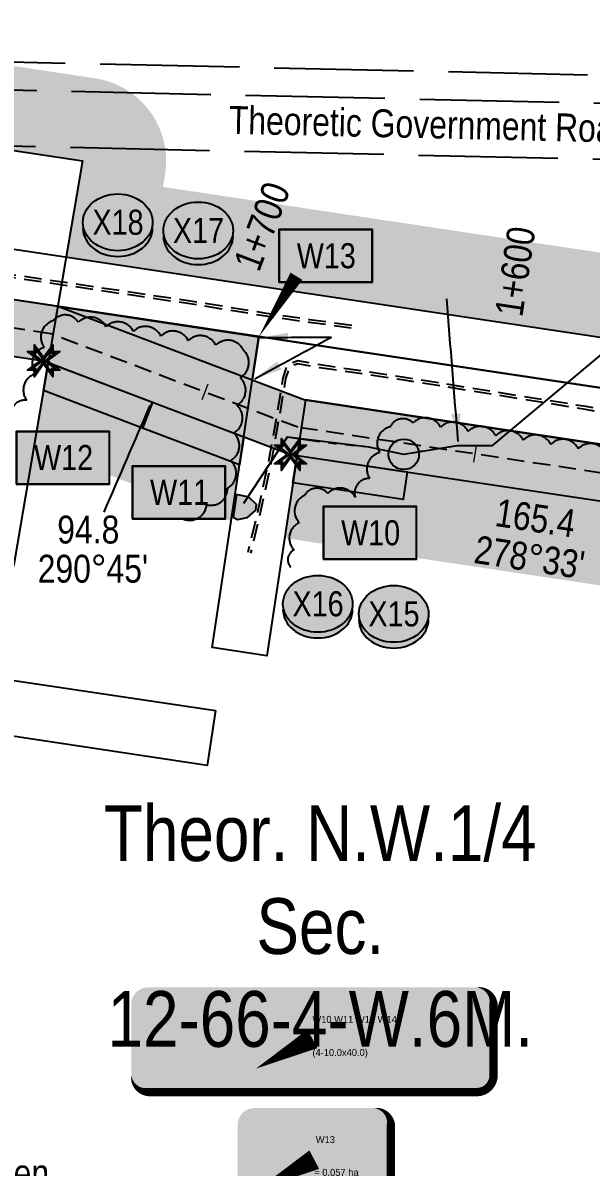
# Model space of a CAD drawing. Extents: x 399452 to 415540, y 6060435 to 6067869.
# Drawn here: x 405097.5 to 405301.5, y 6062609.6 to 6063020.2 of the extents above; entities that cross this region are included whole.
import ezdxf
from ezdxf.enums import TextEntityAlignment as Align

# ---------------------------------------------------------------- set-up
doc = ezdxf.new("R2018")
doc.units = 0
doc.header["$LTSCALE"] = 5
doc.header["$PDSIZE"] = 0.5
for name, pattern in [('0', [1, 1, 0]), ('foc-TIELINE', [1.875, 1.25, -0.625]), ('foc-TOPO-ephemeral', [6.25, 3.125, -0.625, 0.625, -0.625, 0.625, -0.625]), ('foc-UNSURVEYED', [12.5, 10, -2.5]), ('UG_PIPE', [1.875, 1.25, -0.625])]:
    doc.linetypes.add(name, pattern=pattern)
doc.layers.get('Defpoints').update_dxf_attribs({"color": 9})
for name, color, linetype in [('AS-PIPE-UG', 44, 'UG_PIPE'), ('AS-UNDERLAY-H', 141, 'Continuous'), ('C-RW', 13, 'Continuous'), ('C-SYMBOL', 7, 'Continuous'), ('F-RW', 190, 'Continuous'), ('L-BD', 7, 'Continuous'), ('L-BD1', 253, 'Continuous'), ('L-MON', 1, 'Continuous'), ('L-ROAD-T', 7, 'Continuous'), ('L-USEC', 7, 'foc-UNSURVEYED'), ('P-BUFFER-H 30m', 51, 'Continuous'), ('P-CROSSINGS', 250, 'Continuous'), ('P-PROPOSED', 10, 'Continuous'), ('P-PROPOSED-H', 21, 'Continuous'), ('P-TEMP-BLOCKS', 250, 'Continuous'), ('P-TEMP-H', 41, 'Continuous'), ('P-TEMP_LOG DECK', 46, 'Continuous'), ('P-TEMP_WORKSPACE', 46, 'Continuous'), ('T-BUSH', 110, '0'), ('T-DRAW', 143, 'foc-TOPO-ephemeral'), ('T-TIE', 201, 'foc-TIELINE'), ('T-WATER-T', 170, 'Continuous')]:
    doc.layers.add(name, color=color, linetype=linetype)
doc.layers.add('C-RW-T', color=13, linetype='Continuous', lineweight=9)
doc.layers.add('T-TIE-T', color=201, linetype='Continuous', lineweight=18)
doc.styles.add('175L', font='ARIALN.TTF', dxfattribs={"height": 20})
doc.styles.add('80CG', font='ARIALN.TTF', dxfattribs={"height": 10})
doc.styles.add('80L', font='ARIALN.TTF', dxfattribs={"height": 10})
doc.styles.add('Crossing', font='ARIALN.TTF', dxfattribs={"height": 10})
doc.styles.add('foc-LtypeFont', font='ARIALN.TTF', dxfattribs={"height": 7.349999999999999})
doc.styles.get("Standard").update_dxf_attribs({"font": 'ARIALN.TTF'})
doc.linetypes.add('foc-TOPO-flowdirection-NOLINE', pattern='A,0,[">",foc-LtypeFont,S=0.3,R=0,X=0,Y=-0.945],-20,[">",foc-LtypeFont,S=0.3,R=0,X=0,Y=-0.945],0', length=20)
doc.dimstyles.new('Compass 5 000', dxfattribs={"dimscale": 5, "dimtxt": 9, "dimasz": 2, "dimexe": 0.2, "dimexo": 0.0625, "dimgap": 0.5, "dimtad": 0, "dimtih": 1, "dimtoh": 1, "dimzin": 0, "dimdsep": 46, "dimtxsty": '80CG', "dimcen": 0.1, "dimse1": 1, "dimse2": 1, "dimclrd": 256, "dimclrt": 256, "dimaunit": 1, "dimadec": 4, "dimazin": 0, "dimtfac": 0.06, "dimtofl": 0, "dimtmove": 0, "dimatfit": 1, "dimfxl": 0.2, "dimtolj": 1, "dimtzin": 0, "dimlwd": -1, "dimarcsym": 0})

# ---------------------------------------------------------------- blocks, each defined once
blk = doc.blocks.new('*D67')
at = {"layer": 'C-RW-T', "transparency": 16777216}
for p, q in [((404967.4228764493, 6062611.398183337), (404957.7858800392, 6062614.068071011)), ((405005.9778515955, 6062600.716696229), (405042.1391389915, 6062590.698369834)), ((405042.1391389915, 6062590.698369834), (405052.1391389915, 6062590.698369834))]:
    blk.add_line(p, q, dxfattribs=at)
for points in [[(404967.8678577284, 6062613.004349407), (404966.9778951702, 6062609.792017269), (404977.0598728594, 6062608.728295663)], [(405006.4228328746, 6062602.322862298), (405005.5328703164, 6062599.11053016), (404996.3408551854, 6062603.386583903)]]:
    blk.add_solid(points, dxfattribs=at)
at = {"layer": 'Defpoints', "color": 0, "transparency": 16777216}
for p in [(405013.5469486844, 6062740.428899451), (405032.8279310106, 6062735.087187692), (404996.3408551854, 6062603.386583903)]:
    blk.add_point(p, dxfattribs=at)
at = {"layer": 'C-RW-T', "transparency": 16777216, "insert": (405091.6752917883, 6062590.698369834), "char_height": 10, "attachment_point": 5, "style": '80CG'}
blk.add_mtext('\\A1;Veren\\P20.00 P/L R/W\\PPLA 160828', dxfattribs=at)
blk = doc.blocks.new('Temp_Area_Small_Pink')
at = {"true_color": 0xff8aff}
h = blk.add_hatch(color=211, dxfattribs=at)
h.dxf.hatch_style = 1
h.paths.add_polyline_path([(-16.82711371331243, -9.436567862801894), (16.33187767662457, -9.436567862801894), (16.33187767662457, 9.053714016554295), (-16.82711371331243, 9.053714016554295)])
at = {"color": 250}
for points in [[(-17.02711371331247, -9.636567862801712), (16.53187767662462, -9.636567862801712), (16.53187767662462, 9.253714016554113), (-17.02711371331247, 9.253714016554113)], [(-16.92711371331245, -9.536567862801803), (16.43187767662459, -9.536567862801803), (16.43187767662459, 9.153714016554204), (-16.92711371331245, 9.153714016554204)]]:
    blk.add_lwpolyline(points, close=True, dxfattribs=at)
at = {"color": 250, "style": '80L'}
blk.add_attdef('TEMPORARY', text='', height=9, dxfattribs=at).set_placement((0.001048257894581184, -0.1484938545327168), align=Align.MIDDLE_CENTER)
blk = doc.blocks.new('xing2')
h = blk.add_hatch(color=50)
h.dxf.hatch_style = 1
edge = h.paths.add_edge_path()
edge.add_ellipse((0, 0), major_axis=(-12.5, 0), ratio=0.8162973455633619, start_angle=0, end_angle=360)
h = blk.add_hatch(color=250)
h.dxf.hatch_style = 1
edge = h.paths.add_edge_path()
edge.add_ellipse((0, -2.047489049626165), major_axis=(-12.5, 0), ratio=0.8162973455633619, start_angle=0, end_angle=180)
edge.add_line((12.5, -2.047489049626165), (12.5, 0))
edge.add_ellipse((0, 0), major_axis=(-12.5, 0), ratio=0.8162973455633619, start_angle=0, end_angle=180, ccw=False)
edge.add_line((-12.5, 0), (-12.5, -2.047489049626165))
at = {"color": 250}
blk.add_ellipse((0, 0), major_axis=(-12.5, 0), ratio=0.8162973455633619, dxfattribs=at)
blk.add_ellipse((0, -2.047489049626165), major_axis=(-12.5, 0), ratio=0.8162973455633619, start_param=0, end_param=3.141592653589793, dxfattribs=at)
at = {"color": 250, "style": 'Crossing'}
blk.add_attdef('CROSSING', text='', height=9, dxfattribs=at).set_placement((0.08916442567715421, 0.0199513138486509), align=Align.MIDDLE_CENTER)
at = {"color": 250, "style": 'Crossing', "flags": 1}
for tag, p in [('OWNER', (0.08916442567715421, -12.49201765665748)), ('DESCRIPTION', (0.08916442567715421, -25.770021277247)), ('LOCATION', (0.08916442567715421, -39.30337514164421)), ('DWG_REF', (0.08916442567715421, -52.83672900604233))]:
    blk.add_attdef(tag, text='', height=9, dxfattribs=at).set_placement(p, align=Align.MIDDLE_CENTER)
blk = doc.blocks.new('*U200')
at = {"true_color": 0xff8aff}
h = blk.add_hatch(color=211, dxfattribs=at)
edge = h.paths.add_edge_path()
edge.add_line((-58.99999999999997, -19.08441419171684), (58.99999999999997, -19.08441419171684))
edge.add_arc((58.99999999999997, -13.08441419171684), 6, 270, 360)
edge.add_line((64.99999999999997, -13.08441419171684), (64.99999999999997, 12.5))
edge.add_arc((58.99999999999997, 12.5), 6, 0, 90)
edge.add_line((58.99999999999997, 18.5), (-58.99999999999997, 18.5))
edge.add_arc((-58.99999999999997, 12.5), 6, 90, 180)
edge.add_line((-64.99999999999997, 12.5), (-64.99999999999997, -13.08441419171684))
edge.add_arc((-58.99999999999997, -13.08441419171684), 6, 180, 270)
at = {"color": 250, "flags": 128}
blk.add_lwpolyline([(-58.99999999999997, -19.08441419171684, 3, 3, 0), (58.99999999999997, -19.08441419171684, 3, 3, 0.414213562373095), (64.99999999999997, -13.08441419171684, 3, 3, 0), (64.99999999999997, 12.5, 3, 0, 0.414213562373095), (58.99999999999997, 18.5, 0, 0, 0), (-58.99999999999997, 18.5, 0, 0, 0.414213562373095), (-64.99999999999997, 12.5, 0, 0, 0), (-64.99999999999997, -13.08441419171684, 0, 3, 0.414213562373095)], format="xyseb", close=True, dxfattribs=at)
at = {"flags": 128}
blk.add_lwpolyline([(-20.24647652182523, -10.64436184230658, 0, 7.499999999999999, 0), (-3.398394867633905e-15, 0, 0, 0, 0)], format="xyseb", dxfattribs=at)
at = {"color": 250, "lineweight": 30, "flags": 104}
blk.add_attdef('TEMP_AREA_W1', text='', height=12, dxfattribs=at).set_placement((-3.398394867633905e-15, 8.264756821857418), align=Align.MIDDLE_CENTER)
blk.add_attdef('ENTER_TEXT', text='', height=9, dxfattribs=at).set_placement((0.006139154160972993, -3.623586680490494), align=Align.TOP_CENTER)
blk = doc.blocks.new('TEMP')
h = blk.add_hatch(color=255)
h.dxf.hatch_style = 1
h.paths.add_polyline_path([(-5.274161e-10, 0.2514284397220763), (-0.6656854269836912, 1.152061669657268), (-0.6656854269836914, 0.6656854303339061), (-1.152061663105632, 0.6656854303339061), (-0.2514284404497629, 5.273253e-10), (-1.152061661774314, -0.665685419564579), (-0.6656854224511335, -0.6656854195645793), (-0.6656854224511335, -1.152061655686338), (-5.273251e-10, -0.2514284436956587), (0.6656854183820542, -1.152061663420681), (0.6656854183820542, -0.6656854208922597), (1.152061656810019, -0.6656854053035205), (0.2514284429676993, 5.273253e-10), (1.152061671303363, 0.6656854258011663), (0.6656854287749412, 0.6656854258011663), (0.6656854131859291, 1.15206166422904)])
h.paths.add_polyline_path([(0.5656854229146121, 0.8485281473411305), (0.5656854319800914, 0.5656854258011663), (0.8485281444547581, 0.5656854258011663), (0.0831890339399251, 0), (0.8485281399220186, -0.5656854150320215), (0.5656854183820542, -0.5656854240973189), (0.5656854183820542, -0.8485281365719859), (0, -0.08318903609469999), (-0.5656854224511337, -0.8485281320390644), (-0.5656854224511337, -0.5656854195645792), (-0.8485281349258001, -0.5656854195645794), (-0.0831890328488955, 0), (-0.8485281394583584, 0.5656854303339058), (-0.5656854269836913, 0.5656854303339061), (-0.5656854269836913, 0.8485281428085727), (0, 0.0831890306941206)], flags=16)
h = blk.add_hatch(color=1)
h.dxf.hatch_style = 1
h.paths.add_polyline_path([(0, 0.0831890306941205), (-0.5656854269836911, 0.8485281428085727), (-0.5656854269836912, 0.5656854303339061), (-0.8485281394583578, 0.5656854303339061), (-0.0831890328488953, -1e-16), (-0.8485281349258001, -0.5656854195645793), (-0.5656854224511337, -0.5656854195645793), (-0.5656854224511337, -0.848528132039064), (0, -0.08318903609469999), (0.5656854183820542, -0.8485281365719856), (0.5656854183820542, -0.5656854240973191), (0.8485281399220184, -0.5656854150320213), (0.0831890339399251, -1e-16), (0.8485281444547581, 0.5656854258011663), (0.5656854319800914, 0.5656854258011663), (0.5656854229146121, 0.8485281473411308)])
at = {"color": 1}
for p, q in [((-0.0831890328488953, 0), (0.0831890339399252, 0)), ((0, 0.0831890306941205), (0, -0.08318903609469999))]:
    blk.add_line(p, q, dxfattribs=at)
at = {"color": 255, "flags": 128}
blk.add_lwpolyline([(-0.251428440449763, 5.27325e-10), (-1.152061663105632, 0.6656854303339061), (-0.6656854269836914, 0.6656854303339061), (-0.6656854269836914, 1.152061669657268), (-5.274159999999999e-10, 0.2514284397220763), (0.6656854131859291, 1.15206166422904), (0.6656854287749412, 0.6656854258011663), (1.152061671303363, 0.6656854258011663), (0.2514284429676991, 5.27325e-10), (1.152061656810019, -0.6656854053035204), (0.6656854183820542, -0.6656854208922596), (0.6656854183820542, -1.152061663420681), (-5.27325e-10, -0.2514284436956586), (-0.6656854224511335, -1.152061655686338), (-0.6656854224511335, -0.6656854195645793), (-1.152061661774314, -0.6656854195645793)], close=True, dxfattribs=at)
at = {"color": 1, "flags": 128}
blk.add_lwpolyline([(-0.0831890328488953, 0), (-0.8485281394583578, 0.5656854303339061), (-0.5656854269836913, 0.5656854303339061), (-0.5656854269836913, 0.8485281428085727), (0, 0.0831890306941205), (0.5656854229146121, 0.8485281473411305), (0.5656854319800914, 0.5656854258011663), (0.8485281444547581, 0.5656854258011663), (0.0831890339399252, 0), (0.8485281399220184, -0.5656854150320214), (0.5656854183820542, -0.5656854240973189), (0.5656854183820542, -0.8485281365719856), (0, -0.08318903609469999), (-0.5656854224511335, -0.848528132039064), (-0.5656854224511335, -0.5656854195645792), (-0.8485281349258001, -0.5656854195645792)], close=True, dxfattribs=at)
blk = doc.blocks.new('water crossing')
at = {"layer": 'Defpoints'}
h = blk.add_hatch(color=6, dxfattribs=at)
h.dxf.hatch_style = 1
edge = h.paths.add_edge_path()
edge.add_arc((0, 0), 5.469614405676998, 0, 360)
at = {"layer": 'Defpoints', "color": 6}
blk.add_circle((0, 0), 5.469614405676998, dxfattribs=at)
blk = doc.blocks.new('*U114')
at = {"true_color": 0xff8aff}
h = blk.add_hatch(color=211, dxfattribs=at)
edge = h.paths.add_edge_path()
edge.add_line((-21.49999999999998, -19.08441419171684), (21.49999999999998, -19.08441419171684))
edge.add_arc((21.49999999999998, -13.08441419171684), 6, 270, 360)
edge.add_line((27.49999999999998, -13.08441419171684), (27.49999999999998, 12.5))
edge.add_arc((21.49999999999998, 12.5), 6, 0, 90)
edge.add_line((21.49999999999998, 18.5), (-21.49999999999998, 18.5))
edge.add_arc((-21.49999999999998, 12.5), 6, 90, 180)
edge.add_line((-27.49999999999998, 12.5), (-27.49999999999998, -13.08441419171684))
edge.add_arc((-21.49999999999998, -13.08441419171684), 6, 180, 270)
at = {"color": 250, "flags": 128}
blk.add_lwpolyline([(-21.49999999999998, -19.08441419171684, 3, 3, 0), (21.49999999999998, -19.08441419171684, 3, 3, 0.414213562373095), (27.49999999999998, -13.08441419171684, 3, 3, 0), (27.49999999999998, 12.5, 3, 0, 0.414213562373095), (21.49999999999998, 18.5, 0, 0, 0), (-21.49999999999998, 18.5, 0, 0, 0.414213562373095), (-27.49999999999998, 12.5, 0, 0, 0), (-27.49999999999998, -13.08441419171684, 0, 3, 0.414213562373095)], format="xyseb", close=True, dxfattribs=at)
at = {"flags": 128}
blk.add_lwpolyline([(-20.24647652182523, -10.64436184230658, 0, 7.499999999999999, 0), (-3.398394867633905e-15, 0, 0, 0, 0)], format="xyseb", dxfattribs=at)
at = {"color": 250, "lineweight": 30, "flags": 104}
blk.add_attdef('TEMP_AREA_W1', text='', height=12, dxfattribs=at).set_placement((-3.398394867633905e-15, 8.264756821857418), align=Align.MIDDLE_CENTER)
blk.add_attdef('ENTER_TEXT', text='', height=9, dxfattribs=at).set_placement((0.006139154160972993, -3.623586680490494), align=Align.TOP_CENTER)

msp = doc.modelspace()

# ---------------------------------------------------------------- hatches: boundary and pattern name
at = {"layer": 'AS-UNDERLAY-H'}
h = msp.add_hatch(color=256, dxfattribs=at)
h.dxf.hatch_style = 1
h.paths.add_polyline_path([(405174.260237277, 6062850.944012691), (405172.9879757121, 6062842.791198057), (405174.5234638078, 6062841.90373794), (405178.116780146, 6062842.6906892), (405181.1658207932, 6062845.313859943), (405181.4084827512, 6062847.352201672), (405178.6829913812, 6062849.995805535)])
at = {"layer": 'P-BUFFER-H 30m'}
h = msp.add_hatch(color=256, dxfattribs=at)
h.dxf.hatch_style = 1
edge = h.paths.add_edge_path()
edge.add_line((406106.1583904715, 6062990.361567967), (406069.4580592168, 6062960.633682127))
edge.add_line((406069.4580592168, 6062960.633682095), (406053.8272524497, 6062952.815855805))
edge.add_line((406053.8272524498, 6062952.815855805), (406017.1370155775, 6062918.939249438))
edge.add_line((406017.1370155775, 6062918.939249469), (405515.4504603241, 6062735.039784309))
edge.add_line((405515.4504603241, 6062735.039784309), (405409.0686306368, 6062875.333151164))
edge.add_line((405409.0686306369, 6062875.333151164), (405379.6300922933, 6062896.175684636))
edge.add_line((405379.6300922933, 6062896.175684604), (405113.115659989, 6062936.197249591))
edge.add_line((405113.115659989, 6062936.197249622), (405118.9786626335, 6062970.644402699))
edge.add_line((405118.9786626335, 6062970.644402699), (404932.9097662574, 6062998.640468137))
edge.add_line((404932.9097662574, 6062998.640468138), (404875.7861556656, 6062988.244312756))
edge.add_line((404875.7861556656, 6062988.244312724), (404870.4402342798, 6063017.751634614))
edge.add_line((404870.4402342798, 6063017.751634644), (404927.5403871647, 6063028.143520865))
edge.add_arc((404932.9097662559, 6062998.640468139), 29.98766999923031, 81.44341808972848, 100.31459841521882, ccw=False)
edge.add_line((404937.3715126895, 6063028.294357747), (405123.4404090656, 6063000.298292308))
edge.add_arc((405118.9786626334, 6062970.644402699), 29.98766999994072, -9.659339342141209, 81.44341809263148, ccw=False)
edge.add_line((405148.5411911816, 6062965.61277693), (405147.8090767774, 6062961.311353499))
edge.add_line((405147.8090767774, 6062961.311353499), (405384.0833084931, 6062925.830856486))
edge.add_arc((405379.6300922927, 6062896.175684605), 29.98766999960693, 54.70144358630182, 81.45989943191222, ccw=False)
edge.add_line((405396.9580794018, 6062920.650185954), (405426.3966177454, 6062899.807652483))
edge.add_arc((405409.068630637, 6062875.333151164), 29.98767000007559, 37.172360194961925, 54.70144358832761, ccw=False)
edge.add_line((405432.963450448, 6062893.452145017), (405525.9480378518, 6062770.826684722))
edge.add_line((405525.9480378518, 6062770.826684722), (406001.1938093979, 6062945.033950775))
edge.add_line((406001.1938093979, 6062945.033950775), (406033.4843934076, 6062974.848296419))
edge.add_arc((406053.8272524498, 6062952.815855806), 29.98766999939999, 116.5721558010637, 132.7167207884228, ccw=False)
edge.add_line((406040.4130329548, 6062979.635980103), (406053.1217402688, 6062985.992303717))
edge.add_line((406053.1217402688, 6062985.992303717), (406087.2383782617, 6063013.627354542))
edge.add_line((406087.2383782618, 6063013.627354573), (406106.1583904715, 6062990.361567967))
h = msp.add_hatch(color=256, dxfattribs=at)
h.dxf.hatch_style = 1
h.paths.add_polyline_path([(405195.9474171006, 6062864.964596064), (405191.49369606, 6062835.309499963), (405345.5501508586, 6062812.160260363), (405346.8070728058, 6062811.267107442), (405456.3642218006, 6062666.779723068), (405467.1044200313, 6062696.052844368), (405470.7961926941, 6062697.37861719), (405367.9246291232, 6062833.048843006), (405357.0850603436, 6062840.751304174)])
h.paths.add_polyline_path([(405106.6604222027, 6062898.270511775), (405101.5329413852, 6062868.144801905), (405172.2630659689, 6062841.339816602), (405176.8203468344, 6062871.681618289)])
h.paths.add_polyline_path([(405067.1899189916, 6062874.274823513), (405072.3056993727, 6062903.830133694), (404934.2019492833, 6062924.646079244), (404854.4187639572, 6062909.48706565), (404859.7600821579, 6062879.977766777), (404934.7823732084, 6062894.232198018)])
at = {"layer": 'P-PROPOSED-H'}
h = msp.add_hatch(color=256, dxfattribs=at)
h.dxf.hatch_style = 1
h.paths.add_polyline_path([(406216.5833884676, 6063079.80767434), (406069.4580592168, 6062960.633682095), (406053.8272524498, 6062952.815855805), (406017.1370155775, 6062918.939249469), (405477.7948919157, 6062721.236665973), (405382.003, 6062847.570000049), (405364.775, 6062859.812000048), (405198.708, 6062884.76600003), (405110.0787427457, 6062918.354318367), (404933.815, 6062944.922000049), (404782.8573004217, 6062916.239642851), (404815.8791714735, 6062733.791877347), (404611.8060682963, 6062696.518578867), (404620.2728678607, 6062650.162443724), (404655.5167918783, 6062610.923000135), (404670.3900472978, 6062624.28180026), (404638.9235911435, 6062659.315533469), (404635.0645162828, 6062680.444154078), (404819.4397102815, 6062714.119692515), (404839.1061718588, 6062717.711708727), (404806.0591187177, 6062900.298606744), (404934.2019492833, 6062924.646079244), (405104.98925272, 6062898.9038441), (405193.6227829086, 6062865.313906429), (405357.0850603436, 6062840.751304174), (405367.9246291232, 6062833.048843006), (405470.7961926941, 6062697.37861719), (406027.8521630048, 6062901.574432149), (406065.3022543277, 6062936.202259933), (406080.3489385142, 6062943.727934389), (406213.6322851306, 6063051.689687714), (406302.874941988, 6062941.519338332), (406330.7602854559, 6062930.882817722), (406409.0733872253, 6062835.848173843), (406597.6311585571, 6062842.4262887), (406596.9341399797, 6062862.405914138), (406418.230937394, 6062856.171590456), (406342.8258253916, 6062947.677325753), (406315.0245047764, 6062958.281796882)])
at = {"layer": 'P-TEMP-H'}
h = msp.add_hatch(color=256, dxfattribs=at)
h.dxf.hatch_style = 1
h.paths.add_polyline_path([(405182.1978022078, 6062907.484038493), (405179.8585340783, 6062891.909486083), (405110.0787427564, 6062918.354318364)])
h = msp.add_hatch(color=256, dxfattribs=at)
h.dxf.hatch_style = 1
h.paths.add_polyline_path([(405106.6604222005, 6062898.270511772), (405144.0491015641, 6062884.101117809), (405140.5067530694, 6062874.753947969), (405104.9512619262, 6062888.228608498)])
h = msp.add_hatch(color=256, dxfattribs=at)
h.dxf.hatch_style = 1
h.paths.add_polyline_path([(405175.3012532124, 6062861.567684394), (405140.5067530694, 6062874.753947969), (405144.0491015641, 6062884.101117809), (405176.8203468345, 6062871.68161829)])
h = msp.add_hatch(color=256, dxfattribs=at)
h.dxf.hatch_style = 1
h.paths.add_polyline_path([(405195.9474171006, 6062864.964596055), (405235.4870766783, 6062859.0231829), (405234.0017233794, 6062849.138267966), (405194.4620637993, 6062855.079681201)])

# ---------------------------------------------------------------- linework, layer by layer
at = {"layer": 'AS-PIPE-UG', "flags": 128}
for points in [[(405215.4092497075, 6062910.628399712), (405200.2218174524, 6062912.678998104), (405184.7599488008, 6062914.90770888), (405181.4085368041, 6062915.442369984), (405162.0589104234, 6062918.649479333), (405105.5168285107, 6062927.03900772), (405040.1720001049, 6062936.526982756), (404969.6360305846, 6062946.967869828), (404944.2014468028, 6062949.56254276), (404933.4229202662, 6062950.227994463), (404927.3420033502, 6062950.145833286), (404923.2021166304, 6062949.886657536), (404915.4512598274, 6062949.078157846), (404903.5467508341, 6062947.287496407), (404877.5121459205, 6062942.664594671), (404861.1946746025, 6062941.138594061), (404852.6453470357, 6062940.553503159), (404834.2194689269, 6062938.879793326), (404830.3705849089, 6062939.272198217), (404827.2713239057, 6062941.549858317), (404825.5655997858, 6062944.421821767), (404824.328, 6062951.682000048)], [(405215.543, 6062911.619000048), (405200.36, 6062913.669000048), (405184.91, 6062915.896), (405181.5689999973, 6062916.429), (405162.214, 6062919.637000049), (405105.662, 6062928.028000048), (405040.317, 6062937.516000048), (404969.76, 6062947.960000048), (404944.283, 6062950.559000049), (404933.447, 6062951.228000049), (404927.304, 6062951.145), (404923.119, 6062950.883000049), (404915.325, 6062950.070000049), (404903.385, 6062948.274), (404877.378, 6062943.656000049), (404861.114, 6062942.135), (404852.566, 6062941.550000048), (404834.225, 6062939.884000048), (404830.743, 6062940.239000048), (404828.026999997, 6062942.235000049), (404826.522, 6062944.769000049), (404825.389, 6062951.768000049)], [(405543.630999997, 6062676.674000048), (405536.314, 6062673.642), (405531.984, 6062672.090000048), (405527.461, 6062675.537000048), (405520.618, 6062685.467000049), (405505.871, 6062704.798), (405496.95, 6062718.003000048), (405465.341, 6062758.784000048), (405423.088, 6062811.959000048), (405402.477, 6062838.734000049), (405385.968, 6062858.999), (405375.296, 6062864.632000049), (405366.159, 6062869.134000048), (405356.626, 6062871.779000049), (405299.628, 6062882.464000048), (405233.746, 6062893.064000049), (405204.261, 6062897.422), (405196.167, 6062898.902000048), (405192.4, 6062897.574000048), (405190.818, 6062892.843000049), (405188.878, 6062880.823000048), (405185.811, 6062863.473000049), (405181.88, 6062845.231000048), (405178.271, 6062830.133000049)], [(405544.013655345, 6062675.750553707), (405536.6741768286, 6062672.709239116), (405531.81004325, 6062670.965789901), (405526.7283518857, 6062674.838571269), (405519.8086208996, 6062684.87991698), (405505.0588170355, 6062704.214592405), (405496.1399681774, 6062717.416408251), (405464.5546416783, 6062758.166865399), (405422.3006083333, 6062811.343165853), (405401.6933197785, 6062838.11334445), (405385.3215016408, 6062858.209952031), (405374.8417097924, 6062863.741498835), (405365.8013528481, 6062868.195880685), (405356.3998762434, 6062870.804388564), (405299.4564900392, 6062881.479150514), (405233.5935233246, 6062892.076088167), (405204.0979772073, 6062896.435646935), (405196.2486668352, 6062897.870905072), (405193.1930689666, 6062896.793699298), (405191.7918347234, 6062892.603282656), (405189.8636283726, 6062880.656354646), (405186.7920840543, 6062863.280647468), (405182.8548010925, 6062845.009491023), (405179.2431994228, 6062829.900607168)]]:
    msp.add_lwpolyline(points, dxfattribs=at)
at = {"layer": 'AS-UNDERLAY-H', "flags": 128}
msp.add_lwpolyline([(405174.260237277, 6062850.944012691), (405172.9879757121, 6062842.791198057), (405174.5234638078, 6062841.90373794), (405178.116780146, 6062842.6906892), (405181.1658207932, 6062845.313859943), (405181.4084827512, 6062847.352201672), (405178.6829913812, 6062849.995805535)], close=True, dxfattribs=at)
at = {"layer": 'C-RW'}
for points in [[(405523.89, 6062660.445000077), (405382.3355084403, 6062847.711732374), (405365.0526098597, 6062859.94907676), (405198.9403402443, 6062884.892971206), (405185.1439347957, 6062793.02962231), (405165.4512409827, 6062795.987544265), (405182.2185030267, 6062907.621861936), (405201.9095861847, 6062904.665432395), (405372.7261987493, 6062879.018526939), (405396.40724769, 6062862.25149144), (405531.2433493756, 6062684.43394776), (406044.9654386918, 6062872.775028193), (406079.9948285672, 6062904.887177255), (406094.9948149161, 6062918.819621265), (406096.4975799187, 6062920.070766058), (406097.1758735756, 6062920.540074443), (406109.697495212, 6062905.037909003), (406102.7586906412, 6062898.640251142), (406055.996, 6062855.526000065)], [(405166.6334836788, 6062773.436466071), (405163.6571371636, 6062753.667617595), (405043.005413403, 6062771.822950859), (404944.0102116263, 6062414.498403691), (404947.5349180836, 6062394.820087701), (404940.8801904062, 6062393.628558911), (404927.8968932139, 6062391.303241829), (404926.9950329807, 6062396.221983284), (404924.3338547063, 6062410.97447309), (404923.5487055631, 6062415.393846635), (404935.8788822106, 6062459.900138292), (405028.3772053756, 6062793.99420275), (405166.6334836788, 6062773.436466071)]]:
    msp.add_lwpolyline(points, close=True, dxfattribs=at)
at = {"layer": 'F-RW', "flags": 128}
msp.add_lwpolyline([(404851.9330090088, 6063119.904025958), (404875.7861556655, 6062988.244312724), (404932.9097662574, 6062998.640468138), (405118.9786626335, 6062970.644402699), (405094.4296170543, 6062826.41033316), (404992.2071507374, 6062457.454964017), (405057.3679057132, 6062102.716252328)], dxfattribs=at)
at = {"layer": 'F-RW'}
for points in [[(405093.5426451253, 6062939.136462631), (405379.6300922933, 6062896.175684604), (405409.0686306369, 6062875.333151164), (405535.3965657208, 6062708.73542115), (405537.5417078922, 6062705.906808288), (406035.990789353, 6062888.648490043)], [(406032.1506439208, 6062868.123400369), (405531.2433493756, 6062684.43394776), (405396.40724769, 6062862.25149144), (405372.7261987493, 6062879.018526939), (405201.9096006639, 6062904.666132824), (405182.2185340605, 6062907.62336277), (405090.5280789596, 6062921.395089479)]]:
    msp.add_lwpolyline(points, dxfattribs=at)
at = {"layer": 'L-USEC'}
for p, q in [((404750.3574988703, 6063013.917341331), (405541.1758609507, 6062996.14121232)), ((404740.0890747117, 6063004.0865181), (405540.9498082119, 6062986.084655248)), ((404739.6655628198, 6062983.982359506), (405540.4979183823, 6062965.981134628))]:
    msp.add_line(p, q, dxfattribs=at)
at = {"layer": 'P-PROPOSED'}
for points in [[(406017.1370155775, 6062918.939249469), (405477.7948919157, 6062721.236665973), (405382.003, 6062847.570000049), (405364.775, 6062859.812000048), (405198.708, 6062884.76600003), (405110.0787427457, 6062918.354318367), (404933.815, 6062944.922000049)], [(404934.2019492833, 6062924.646079244), (405104.98925272, 6062898.9038441), (405193.6227829086, 6062865.313906429), (405357.0850603436, 6062840.751304174), (405367.9246291232, 6062833.048843006), (405470.7961926941, 6062697.37861719), (406027.8521630048, 6062901.574432149)]]:
    msp.add_lwpolyline(points, dxfattribs=at)
at = {"layer": 'P-TEMP-BLOCKS', "flags": 128}
msp.add_lwpolyline([(405195.7167514418, 6062929.253331698, 4.997944999999969, 0, 0), (405182.1978022078, 6062907.484038493, 0, 0, 0)], format="xyseb", dxfattribs=at)
at = {"layer": 'P-TEMP_LOG DECK', "flags": 128}
msp.add_lwpolyline([(405175.3012532124, 6062861.567684394), (405140.5067530694, 6062874.753947969), (405144.0491015641, 6062884.101117809), (405176.8203468345, 6062871.68161829)], close=True, dxfattribs=at)
at = {"layer": 'P-TEMP_WORKSPACE'}
for points in [[(405182.1978022078, 6062907.484038493), (405179.8585340783, 6062891.909486083), (405110.0787427564, 6062918.354318364)], [(405106.6604222005, 6062898.270511772), (405144.0491015641, 6062884.101117809), (405140.5067530694, 6062874.753947969), (405104.9512619262, 6062888.228608498)], [(405195.9474171006, 6062864.964596055), (405235.4870766783, 6062859.0231829), (405234.0017233794, 6062849.138267966), (405194.4620637993, 6062855.079681201)]]:
    msp.add_lwpolyline(points, close=True, dxfattribs=at)
at = {"layer": 'T-BUSH', "flags": 128}
for points in [[(405154.8874041706, 6062842.236288002, 0.52056705), (405163.495030684, 6062847.318274052, 0.52056705), (405170.9169379213, 6062853.169897114, 0.52056705), (405172.0540697954, 6062863.10089646, 0.52056705), (405173.1912016664, 6062873.031895758, 0.52056705), (405174.3283335376, 6062882.962895151, 0.52056705), (405175.4654654086, 6062892.893894496, 0.52056705), (405176.6025972797, 6062902.824893794, 0.52056705), (405166.7558461031, 6062904.484713694, 0.52056705), (405156.8972251606, 6062906.135595269, 0.52056705), (405147.0386042165, 6062907.786476796, 0.52056705), (405137.1799832725, 6062909.437358418, 0.52056705), (405127.3213623285, 6062911.088239993, 0.52056705), (405117.4627413845, 6062912.739121533, 0.52056705), (405108.3132268129, 6062913.214504926, 0.52056705), (405105.17564222, 6062903.723805279, 0.52056705), (405102.0380576272, 6062894.233105582, 0.52056705), (405098.9004730343, 6062884.742405982, 0.52056705), (405093.33550952, 6062878.523180353, 0.52056705), (405086.2373197573, 6062874.983796114, 0.52056705), (405084.72193247, 6062865.103440993, 0.52056705), (405083.2065451827, 6062855.223085777, 0.52056705), (405081.6911578955, 6062845.342730656, 0.52056705), (405080.1757706082, 6062835.462375439, 0.52056705), (405079.0681065507, 6062828.240383863, 0.52056705)], [(405527.8746784524, 6062649.417250926, 0.52056705), (405518.7988480421, 6062645.228322751, 0.52056705), (405512.4698536393, 6062651.265946114, 0.52056705), (405506.7143137429, 6062659.438557533, 0.52056705), (405500.9587738464, 6062667.611168951, 0.52056705), (405502.6803674084, 6062675.087263231, 0.52056705), (405502.7183602414, 6062682.611576523, 0.52056705), (405496.7182447487, 6062690.606351752, 0.52056705), (405490.7181292559, 6062698.601126981, 0.52056705), (405484.7180137631, 6062706.59590221, 0.52056705), (405478.6770606864, 6062714.558998772, 0.52056705), (405472.4252084507, 6062722.358496225, 0.52056705), (405466.1733562149, 6062730.157993677, 0.52056705), (405459.9215039792, 6062737.95749113, 0.52056705), (405453.6696517435, 6062745.756988582, 0.52056705), (405447.6560752635, 6062753.737178889, 0.52056705), (405441.8324209535, 6062761.861393778, 0.52056705), (405436.0087666436, 6062769.985608655, 0.52056705), (405430.1851123336, 6062778.109823532, 0.52056705), (405424.3614580237, 6062786.234038361, 0.52056705), (405418.5378037137, 6062794.358253286, 0.52056705), (405412.7141494037, 6062802.482468164, 0.52056705), (405406.5697484154, 6062810.357834214, 0.52056705), (405400.1474979935, 6062818.017632932, 0.52056705), (405393.7252475716, 6062825.677431651, 0.52056705), (405387.3029971497, 6062833.337230369, 0.52056705), (405380.8807467279, 6062840.997029088, 0.52056705), (405374.4584963059, 6062848.656827806, 0.52056705), (405364.8438756941, 6062851.356239125, 0.52056705), (405355.2118177594, 6062854.028555848, 0.52056705), (405345.5797598248, 6062856.700872634, 0.52056705), (405335.9477018901, 6062859.373189388, 0.52056705), (405326.3156439554, 6062862.045506095, 0.52056705), (405316.5890239744, 6062864.280089361, 0.52056705), (405306.7127859869, 6062865.822081613, 0.52056705), (405296.8365479994, 6062867.364073817, 0.52056705), (405286.9603100119, 6062868.906066069, 0.52056705), (405277.0840720244, 6062870.44805837, 0.52056705), (405267.2078340368, 6062871.990050622, 0.52056705), (405257.3315960494, 6062873.532042874, 0.52056705), (405247.4553580619, 6062875.074035127, 0.52056705), (405237.5791200743, 6062876.616027379, 0.52056705), (405229.3605050846, 6062875.251987237, 0.52056705), (405225.6605962255, 6062865.966057486, 0.52056705), (405221.9606873665, 6062856.680127736, 0.52056705), (405216.856369664, 6062849.84457422, 0.52056705), (405206.9738647545, 6062851.345878189, 0.52056705), (405198.6359167228, 6062850.660873652, 0.52056705), (405196.7488271632, 6062840.844728332, 0.52056705), (405194.8617376036, 6062831.028582916, 0.52056705), (405193.6758436104, 6062824.85987318, 0.52056705)]]:
    msp.add_lwpolyline(points, format="xyb", dxfattribs=at)
at = {"layer": 'T-DRAW', "linetype": 'foc-TOPO-flowdirection-NOLINE', "flags": 128}
for points in [[(405265.899, 6062868.458000048), (405324.3559764563, 6062917.250240115)], [(405265.899, 6062868.458000048), (405253.433, 6062868.427000049), (405234.218, 6062865.34), (405221.663, 6062867.953000048), (405192.361, 6062871.511000048), (405176.7238730877, 6062847.73601297)]]:
    msp.add_lwpolyline(points, dxfattribs=at)
at = {"layer": 'T-DRAW', "flags": 128}
msp.add_lwpolyline([(405265.899, 6062868.458000048), (405253.433, 6062868.427000049), (405234.218, 6062865.34), (405221.663, 6062867.953000048), (405209.573, 6062869.077000048), (405192.361, 6062871.511000048)], dxfattribs=at)
at = {"layer": 'T-TIE-T'}
for p, q in [((405163.8860826188, 6062890.479910855), (405161.7606735221, 6062884.871608918)), ((405260.1999585115, 6062868.450254593), (405259.3087465322, 6062862.519305657))]:
    msp.add_line(p, q, dxfattribs=at)

# ---------------------------------------------------------------- block references
at = {"layer": 'L-BD', "color": 4}
msp.add_blockref('water crossing', (405234.218, 6062865.34), dxfattribs=at)
at = {"layer": 'L-MON', "color": 4, "xscale": 4.99794499999997, "yscale": 4.99794499999997, "zscale": 4.99794499999997}
for p in [(405104.98925272, 6062898.9038441), (405193.6227829086, 6062865.313906429)]:
    msp.add_blockref('TEMP', p, dxfattribs=at)
at = {"layer": 'P-CROSSINGS', "color": 151, "xscale": 0.999589, "yscale": 0.999589, "zscale": 0.999589}
for p, values in [((405131.594661325, 6062948.602509998), {'CROSSING': 'X18'}), ((405160.4645374223, 6062945.688548164), {'CROSSING': 'X17'}), ((405203.3783372981, 6062811.694526671), {'CROSSING': 'X16'}), ((405230.6196128993, 6062808.085858086), {'CROSSING': 'X15'})]:
    msp.add_blockref('xing2', p, dxfattribs=at).add_auto_attribs(values)
at = {"layer": 'P-TEMP-BLOCKS', "xscale": 0.999589, "yscale": 0.999589, "zscale": 0.999589}
for p, values in [((405206.4220233698, 6062936.774604145), {'TEMPORARY': 'W13'}), ((405112.1481748596, 6062864.323542345), {'TEMPORARY': 'W12'}), ((405153.7640687466, 6062851.867944925), {'TEMPORARY': 'W11'}), ((405222.3300009295, 6062837.359871335), {'TEMPORARY': 'W10'})]:
    msp.add_blockref('Temp_Area_Small_Pink', p, dxfattribs=at).add_auto_attribs(values)
at = {"layer": 'P-TEMP-BLOCKS'}
ref = msp.add_blockref('*U200', (405201.4452817181, 6062655.5750649), dxfattribs=at)
lines = msp.add_mtext('W10 W11 W12 W14', dxfattribs={"layer": '0', "color": 250, "insert": (405201.4452817181, 6062663.839821722), "char_height": 2.5, "attachment_point": 1})
ref.add_attrib('TEMP_AREA_W1', '', (405201.4452817181, 6062663.839821722), dxfattribs={"flags": 104}).embed_mtext(lines)
lines = msp.add_mtext('(4-10.0x40.0)', dxfattribs={"layer": '0', "color": 250, "insert": (405201.4514208723, 6062651.951478188), "char_height": 2.5, "attachment_point": 1})
ref.add_attrib('ENTER_TEXT', '', (405201.4514208723, 6062651.951478188), dxfattribs={"flags": 104}).embed_mtext(lines)
ref = msp.add_blockref('*U114', (405202.113883589, 6062612.242612098), dxfattribs=at)
lines = msp.add_mtext('W13', dxfattribs={"layer": '0', "color": 250, "insert": (405202.6541291552, 6062620.671079688), "char_height": 2.5, "attachment_point": 1})
ref.add_attrib('TEMP_AREA_W1', '', (405202.6541291552, 6062620.671079688), dxfattribs={"flags": 104}).embed_mtext(lines)
lines = msp.add_mtext('= 0.057 ha', dxfattribs={"layer": '0', "color": 250, "insert": (405202.113883589, 6062608.925983095), "char_height": 2.5, "attachment_point": 1})
ref.add_attrib('ENTER_TEXT', '', (405202.113883589, 6062608.925983095), dxfattribs={"flags": 104}).embed_mtext(lines)

# ---------------------------------------------------------------- texts
at = {"layer": 'C-SYMBOL', "color": 3, "insert": (405204.2652279402, 6062739.381532218), "char_height": 19.99184639999999, "width": 203.5732696737797, "attachment_point": 2, "style": '175L'}
msp.add_mtext('Theor. N.W.1/4 Sec. 12-66-4-W.6M.', dxfattribs=at)
at = {"layer": 'L-BD1'}
for s, p in [('165.4', (405281.4844361013, 6062842.508700241)), ("278%%D33'", (405279.3678076504, 6062828.422696486))]:
    msp.add_text(s, height=9.99588999999994, rotation=351.4544051812062, dxfattribs=at).set_placement(p, align=Align.MIDDLE_CENTER)
for s, p in [('94.8', (405121.0146563468, 6062838.354830492)), ("290%%D45'", (405122.6678082426, 6062824.308947182))]:
    msp.add_text(s, height=9.99588999999994, dxfattribs=at).set_placement(p, align=Align.MIDDLE_CENTER)
at = {"layer": 'T-TIE-T', "style": '80L'}
for s, rotation, p in [('1+700', 69.24451856930678, (405183.3021773904, 6062947.214934514)), ('1+600', 81.45440518114911, (405274.1969412413, 6062931.008349204))]:
    msp.add_text(s, height=9.995889999999937, rotation=rotation, dxfattribs=at).set_placement(p, align=Align.MIDDLE_CENTER)

# ---------------------------------------------------------------- dimensions: what is measured, and where the dimension line sits
at = {"layer": 'C-RW-T'}
dim = msp.add_linear_dim(base=(404996.3408551854, 6062603.386583903), p1=(405013.5469486845, 6062740.428899451), p2=(405032.8279310106, 6062735.087187691), angle=344.51484076076116, text='Veren\\P20.00 P/L R/W\\PPLA 160828', dimstyle='Compass 5 000', override={"dimtxt": 10}, dxfattribs=at)
dim.commit()
dim.dimension.update_dxf_attribs({"geometry": '*D67', "text_midpoint": (405091.6752917883, 6062590.698369834), "dimtype": 161})

# ---------------------------------------------------------------- leaders
at = {"layer": 'L-BD1', "path_type": 1}
msp.add_leader([(405143.0710849791, 6062882.856368953), (405126.5661541425, 6062844.628935737)], dimstyle='Compass 5 000', override={"dimgap": 0.5, "dimtad": 0}, dxfattribs=at)
at = {"layer": 'P-TEMP_WORKSPACE', "path_type": 1}
for points in [[(405182.7177599567, 6062907.249575944), (405208.3451167811, 6062907.454459496)], [(405180.7698792462, 6062892.498380506), (405208.3451167811, 6062907.454459496)]]:
    msp.add_leader(points, dimstyle='Compass 5 000', override={"dimgap": 0.5, "dimtad": 0}, dxfattribs=at)
at = {"layer": 'T-WATER-T', "path_type": 1}
msp.add_leader([(405253.7678320858, 6062869.923391613), (405249.6238947675, 6062921.18586472)], dimstyle='Compass 5 000', override={"dimgap": 0.5, "dimtad": 0}, dxfattribs=at)

# ---------------------------------------------------------------- next in the draw order: texts
at = {"layer": 'L-ROAD-T', "insert": (405271.4762953616, 6062988.142026023), "char_height": 9.995923199999993, "width": 201.330337480671, "attachment_point": 2, "rotation": 358.7123140717236, "style": '80L', "bg_fill": 3, "box_fill_scale": 1.25, "bg_fill_color": 256, "bg_fill_transparency": 0}
msp.add_mtext('Theoretic Government Road Allowance', dxfattribs=at)

# ---------------------------------------------------------------- next in the draw order: linework, layer by layer
at = {"layer": 'T-TIE'}
msp.add_lwpolyline([(406597.2826492664, 6062852.416101418), (406413.6521623111, 6062846.009882115), (406336.7930554237, 6062939.280071738), (406308.9497233822, 6062949.900567606), (406215.1078367991, 6063065.74868104), (406074.9034988656, 6062952.180808264), (406059.5596431332, 6062944.50650197), (406022.5342716749, 6062910.271386881), (405474.2955423048, 6062709.307641582), (405374.9638145617, 6062840.309421526), (405360.9300301719, 6062850.281652111), (405196.1653914519, 6062875.039953229), (405107.5339977329, 6062908.629081203), (404934.0084746416, 6062934.784039646), (404794.45820957, 6062908.269124763), (404827.4926716667, 6062725.751793034), (404817.6437044826, 6062723.952910709), (404623.4352922894, 6062688.481366473), (404629.5982295021, 6062654.738988592), (404662.953419588, 6062617.602400197)], dxfattribs=at)

doc.saveas('drawing.dxf')
